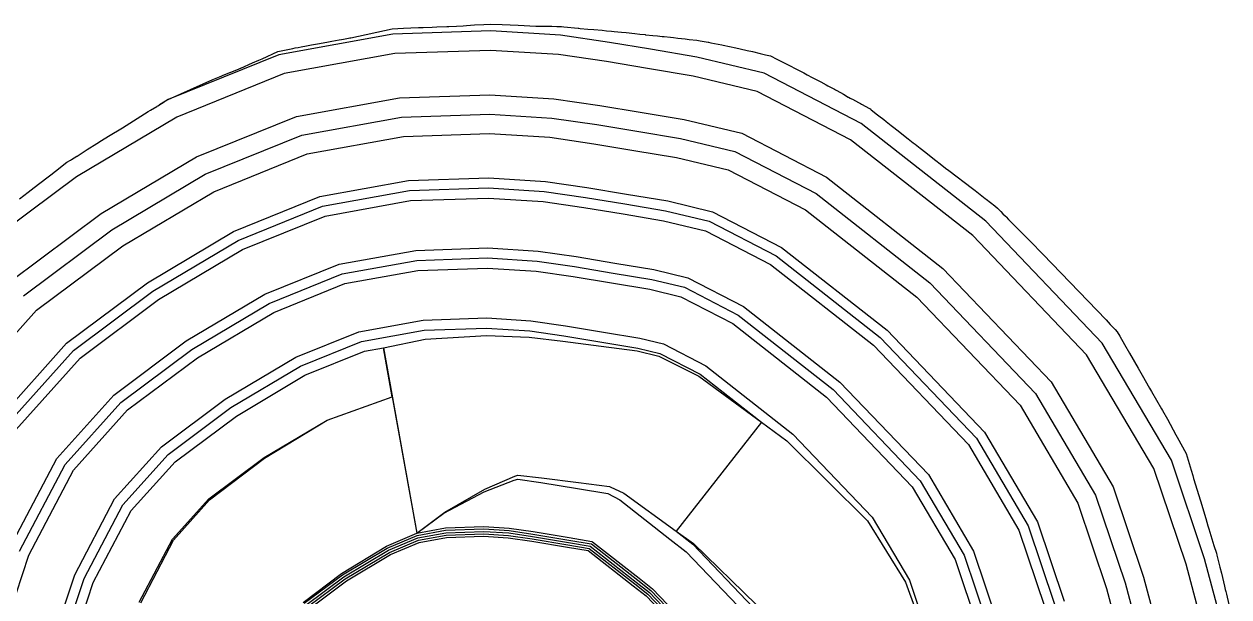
# Model space of a CAD drawing. Extents: x 310187 to 312228, y 6607198 to 6609795.
# Drawn here: x 311576.1 to 311793.8, y 6609494.6 to 6609598 of the extents above; entities that cross this region are included whole.
import ezdxf

# ---------------------------------------------------------------- set-up
doc = ezdxf.new("R2010")
doc.units = 0

msp = doc.modelspace()

# ---------------------------------------------------------------- linework, layer by layer
at = {"layer": 'CASTLEHILL', "color": 7}
msp.add_polyline3d([(311575.261, 6609566.464, 424.225), (311576.796, 6609567.642, 424.261), (311577.906, 6609568.509, 424.305), (311580.171, 6609570.245, 424.357), (311580.889, 6609570.803, 424.383), (311581.776, 6609571.483, 424.403), (311583.835, 6609573.062, 424.451), (311584.441, 6609573.434, 424.466), (311584.672, 6609573.578, 424.474), (311585.631, 6609574.169, 424.499), (311585.67, 6609574.193, 424.5), (311586.943, 6609575.011, 424.575), (311587.491, 6609575.346, 424.587), (311589.223, 6609576.459, 424.689), (311590.085, 6609576.985, 424.706), (311591.333, 6609577.752, 424.735), (311593.851, 6609579.303, 424.802), (311598.527, 6609582.245, 425), (311598.933, 6609582.486, 425), (311600.041, 6609583.145, 425), (311600.152, 6609583.211, 425), (311600.273, 6609583.282, 425), (311601.415, 6609584.009, 425.058), (311601.801, 6609584.241, 425.062), (311601.854, 6609584.275, 425.064), (311602.093, 6609584.428, 425.078), (311610.185, 6609588.023, 425.5), (311611.387, 6609588.51, 425.5), (311612.374, 6609588.909, 425.5), (311613.462, 6609589.35, 425.5), (311613.898, 6609589.527, 425.5), (311614.935, 6609589.946, 425.5), (311615.098, 6609590.019, 425.509), (311615.162, 6609590.047, 425.511), (311615.251, 6609590.085, 425.514), (311617.355, 6609591.029, 425.635), (311618.506, 6609591.517, 425.665), (311619.092, 6609591.778, 425.697), (311621.929, 6609593.046, 425.855), (311624.617, 6609593.634, 426), (311625.081, 6609593.718, 426), (311625.594, 6609593.81, 426), (311626.144, 6609593.909, 426), (311627.122, 6609594.086, 426), (311628.04, 6609594.251, 426), (311629.471, 6609594.509, 426), (311631.114, 6609594.805, 426), (311631.717, 6609594.914, 426), (311633.042, 6609595.153, 426), (311633.43, 6609595.223, 426), (311633.824, 6609595.294, 426), (311634.7, 6609595.478, 426.037), (311634.941, 6609595.523, 426.039), (311635.134, 6609595.559, 426.041), (311642.605, 6609597.165, 426.405), (311644.651, 6609597.301, 426.5), (311645.942, 6609597.345, 426.5), (311647.358, 6609597.393, 426.5), (311648.043, 6609597.416, 426.5), (311648.176, 6609597.421, 426.5), (311649.847, 6609597.477, 426.5), (311650.689, 6609597.506, 426.5), (311652.474, 6609597.567, 426.5), (311652.851, 6609597.58, 426.5), (311654.231, 6609597.627, 426.5), (311655.455, 6609597.718, 426.572), (311656.022, 6609597.75, 426.589), (311657.489, 6609597.872, 426.692), (311659.159, 6609597.957, 426.732), (311660.454, 6609598.023, 426.764), (311662.505, 6609597.937, 426.825), (311665.381, 6609597.815, 426.908), (311668.572, 6609597.68, 427), (311669.136, 6609597.669, 427.035), (311669.336, 6609597.664, 427.047), (311671.434, 6609597.628, 427.182), (311672.377, 6609597.605, 427.234), (311673.197, 6609597.59, 427.285), (311673.629, 6609597.548, 427.316), (311676.183, 6609597.289, 427.476), (311676.306, 6609597.278, 427.486), (311676.58, 6609597.248, 427.5), (311677.943, 6609597.13, 427.614), (311679.054, 6609597.034, 427.707), (311680.571, 6609596.901, 427.832), (311681.324, 6609596.836, 427.896), (311682.207, 6609596.754, 427.962), (311682.701, 6609596.699, 428), (311684.014, 6609596.567, 428.122), (311684.891, 6609596.477, 428.201), (311686.462, 6609596.316, 428.344), (311687.339, 6609596.223, 428.418), (311688.315, 6609596.118, 428.5), (311688.397, 6609596.11, 428.508), (311688.456, 6609596.104, 428.513), (311689.705, 6609595.98, 428.632), (311690.557, 6609595.895, 428.712), (311691.385, 6609595.806, 428.781), (311691.724, 6609595.768, 428.807), (311692.905, 6609595.637, 428.9), (311693.426, 6609595.58, 428.942), (311694.204, 6609595.491, 429), (311695.566, 6609595.348, 429.118), (311696.271, 6609595.266, 429.167), (311697.646, 6609595.108, 429.267), (311698.266, 6609595.027, 429.3), (311699.69, 6609594.753, 429.395), (311699.741, 6609594.743, 429.398), (311700.212, 6609594.654, 429.432), (311701.533, 6609594.386, 429.5), (311702.157, 6609594.265, 429.54), (311702.395, 6609594.216, 429.552), (311704.679, 6609593.743, 429.658), (311705.491, 6609593.562, 429.677), (311706.759, 6609593.281, 429.711), (311707.703, 6609593.058, 429.717), (311709.113, 6609592.732, 429.735), (311710.051, 6609592.496, 429.72), (311710.967, 6609592.267, 429.709), (311711.215, 6609592.147, 429.718), (311711.886, 6609591.814, 429.735), (311712.942, 6609591.294, 429.767), (311713.69, 6609590.911, 429.771), (311714.531, 6609590.477, 429.772), (311715.412, 6609590.025, 429.776), (311716.046, 6609589.699, 429.777), (311716.96, 6609589.216, 429.764), (311717.61, 6609588.871, 429.752), (311718.499, 6609588.399, 429.736), (311719.366, 6609587.945, 429.728), (311720.034, 6609587.577, 429.699), (311721.055, 6609587.027, 429.67), (311721.33, 6609586.876, 429.658), (311722.516, 6609586.242, 429.631), (311722.717, 6609586.132, 429.623), (311722.954, 6609586.001, 429.613), (311724.13, 6609585.349, 429.556), (311725.029, 6609584.851, 429.513), (311725.076, 6609584.825, 429.511), (311725.356, 6609584.672, 429.5), (311726.013, 6609584.317, 429.48), (311726.087, 6609584.279, 429.48), (311727.095, 6609583.732, 429.447), (311727.213, 6609583.668, 429.443), (311727.421, 6609583.555, 429.437), (311728.878, 6609582.772, 429.397), (311729.015, 6609582.697, 429.393), (311729.05, 6609582.67, 429.392), (311729.185, 6609582.566, 429.394), (311730.325, 6609581.649, 429.367), (311730.546, 6609581.481, 429.373), (311731.422, 6609580.783, 429.36), (311731.874, 6609580.444, 429.377), (311732.765, 6609579.731, 429.36), (311733.232, 6609579.375, 429.371), (311734.331, 6609578.507, 429.363), (311735.325, 6609577.709, 429.342), (311735.852, 6609577.32, 429.368), (311736.752, 6609576.605, 429.358), (311737.13, 6609576.326, 429.377), (311738.036, 6609575.605, 429.365), (311739.053, 6609574.805, 429.36), (311739.973, 6609574.073, 429.347), (311740.817, 6609573.406, 429.342), (311741.617, 6609572.773, 429.334), (311742.595, 6609572.007, 429.334), (311743.169, 6609571.581, 429.361), (311747.454, 6609568.347, 429.5), (311747.969, 6609567.944, 429.5), (311748.872, 6609567.236, 429.5), (311749.752, 6609566.548, 429.5), (311749.91, 6609566.423, 429.5), (311751.485, 6609565.189, 429.5), (311752.005, 6609564.782, 429.5), (311752.593, 6609564.166, 429.5), (311752.967, 6609563.775, 429.5), (311753.415, 6609563.306, 429.5), (311753.529, 6609563.185, 429.5), (311753.991, 6609562.734, 429.531), (311754.007, 6609562.718, 429.532), (311754.105, 6609562.616, 429.533), (311754.216, 6609562.503, 429.536), (311754.324, 6609562.391, 429.537), (311755.983, 6609560.747, 429.63), (311756.312, 6609560.408, 429.635), (311756.649, 6609560.058, 429.638), (311757.143, 6609559.547, 429.644), (311758.605, 6609558.087, 429.715), (311759.544, 6609557.157, 429.768), (311760.17, 6609556.492, 429.758), (311771.6, 6609544.617, 429.853), (311772.372, 6609543.791, 429.836), (311773.238, 6609542.862, 429.815), (311773.613, 6609542.466, 429.812), (311774.088, 6609541.658, 429.809), (311774.96, 6609540.143, 429.78), (311775.853, 6609538.589, 429.749), (311777.398, 6609535.899, 429.695), (311778.138, 6609534.63, 429.684), (311779.476, 6609532.293, 429.632), (311779.834, 6609531.679, 429.625), (311781.638, 6609528.519, 429.548), (311781.795, 6609528.249, 429.545), (311782.699, 6609526.656, 429.5), (311784.23, 6609523.833, 429.332), (311784.454, 6609523.422, 429.309), (311786.077, 6609520.446, 429.143), (311786.982, 6609517.448, 429), (311787.261, 6609516.515, 428.951), (311787.424, 6609515.973, 428.925), (311788.646, 6609511.896, 428.719), (311789.62, 6609508.697, 428.578), (311789.818, 6609508.042, 428.547), (311790.007, 6609507.425, 428.522), (311790.173, 6609506.884, 428.5), (311791.106, 6609503.852, 428.38), (311791.539, 6609502.444, 428.323), (311791.636, 6609502.129, 428.311), (311792.173, 6609499.909, 428.232), (311792.44, 6609498.821, 428.197), (311793.005, 6609496.479, 428.111), (311793.149, 6609495.882, 428.09), (311793.242, 6609495.507, 428.08), (311793.351, 6609495.075, 428.07), (311793.804, 6609493.195, 428)], dxfattribs=at)
at = {"layer": 'CASTLEHILL', "color": 23}
for points in [[(311793.394, 6609486.607, 425), (311789.416, 6609501.458, 425), (311783.426, 6609519.232, 425), (311770.909, 6609540.419, 425), (311749.883, 6609562.441, 425), (311727.346, 6609580.097, 425), (311709.809, 6609589.155, 425), (311697.667, 6609592.075, 425), (311689.287, 6609593.471, 425), (311681.887, 6609594.705, 425), (311673.031, 6609595.997, 425), (311660.436, 6609596.787, 425), (311642.71, 6609596.184, 425), (311622.096, 6609592.468, 425), (311602.117, 6609584.379, 425), (311600.564, 6609583.456, 425)], [(311575.956, 6609548.94, 415), (311591.964, 6609560.889, 415), (311608.804, 6609570.901, 415), (311626.287, 6609577.98, 415), (311644.303, 6609581.228, 415), (311660.221, 6609581.769, 415), (311671.476, 6609581.063, 415), (311679.57, 6609579.882, 415), (311686.821, 6609578.673, 415), (311694.676, 6609577.364, 415), (311704.537, 6609574.993, 415), (311719.206, 6609567.417, 415), (311739.779, 6609551.299, 415), (311758.869, 6609531.305, 415), (311769.711, 6609512.953, 415), (311775.047, 6609497.117, 415), (311778.696, 6609483.495, 415)], [(311573.055, 6609525.766, 405), (311584.985, 6609539.057, 405), (311599.372, 6609549.796, 405), (311614.742, 6609558.934, 405), (311630.007, 6609565.115, 405), (311645.719, 6609567.947, 405), (311660.03, 6609568.434, 405), (311670.095, 6609567.802, 405), (311677.514, 6609566.72, 405), (311684.631, 6609565.534, 405), (311692.021, 6609564.302, 405), (311699.856, 6609562.418, 405), (311711.979, 6609556.157, 405), (311730.808, 6609541.406, 405), (311748.178, 6609523.213, 405), (311757.532, 6609507.378, 405), (311762.289, 6609493.262, 405)], [(311575.239, 6609502.826, 395), (311583.505, 6609518.485, 395), (311593.552, 6609529.679, 395), (311606.401, 6609539.27, 395), (311620.375, 6609547.578, 395), (311633.538, 6609552.908, 395), (311647.062, 6609555.346, 395), (311659.848, 6609555.78, 395), (311668.785, 6609555.22, 395), (311675.562, 6609554.231, 395), (311682.553, 6609553.066, 395), (311689.502, 6609551.908, 395), (311695.415, 6609550.486, 395), (311705.121, 6609545.473, 395), (311722.295, 6609532.018, 395), (311738.033, 6609515.534, 395), (311745.977, 6609502.088, 395), (311750.184, 6609489.605, 395)], [(311581.651, 6609481.955, 385), (311586.909, 6609497.858, 385), (311593.954, 6609511.204, 385), (311602.119, 6609520.302, 385), (311613.431, 6609528.744, 385), (311626.009, 6609536.223, 385), (311637.069, 6609540.701, 385), (311648.405, 6609542.744, 385), (311659.667, 6609543.127, 385), (311667.475, 6609542.637, 385), (311673.61, 6609541.742, 385), (311680.475, 6609540.598, 385), (311686.982, 6609539.514, 385), (311690.973, 6609538.554, 385), (311698.263, 6609534.789, 385), (311709.323, 6609526.124, 385), (311693.906, 6609506.444, 385), (311696.946, 6609504.062, 385), (311707.825, 6609492.668, 385)], [(311626.695, 6609493.401, 375), (311633.594, 6609498.551, 375), (311641.709, 6609503.375, 375), (311647.121, 6609505.671, 375), (311652.257, 6609506.597, 375), (311659.147, 6609506.831, 375), (311663.716, 6609506.545, 375), (311668.012, 6609505.918, 375), (311674.514, 6609504.834, 375), (311678.553, 6609504.161, 375), (311678.59, 6609504.142, 375), (311686.963, 6609497.582, 375), (311689.364, 6609495.701, 375), (311698.79, 6609485.829, 375)], [(311626.991, 6609493.077, 370), (311633.837, 6609498.187, 370), (311641.907, 6609502.984, 370), (311647.246, 6609505.249, 370), (311652.303, 6609506.161, 370), (311659.14, 6609506.393, 370), (311663.671, 6609506.109, 370), (311667.945, 6609505.486, 370), (311674.442, 6609504.403, 370), (311678.388, 6609503.745, 370), (311686.693, 6609497.238, 370), (311689.07, 6609495.376, 370), (311698.439, 6609485.563, 370)], [(311627.288, 6609492.752, 365), (311634.081, 6609497.822, 365), (311642.105, 6609502.593, 365), (311647.372, 6609504.828, 365), (311652.35, 6609505.725, 365), (311659.134, 6609505.955, 365), (311663.626, 6609505.674, 365), (311667.877, 6609505.053, 365), (311674.37, 6609503.971, 365), (311678.206, 6609503.332, 365), (311686.423, 6609496.894, 365), (311688.775, 6609495.051, 365), (311698.088, 6609485.298, 365)]]:
    msp.add_polyline3d(points, dxfattribs=at)
at = {"layer": 'CASTLEHILL', "color": 4}
for points in [[(311789.964, 6609485.881, 420), (311786.062, 6609500.445, 420), (311780.225, 6609517.766, 420), (311768.099, 6609538.292, 420), (311747.525, 6609559.841, 420), (311725.447, 6609577.138, 420), (311708.579, 6609585.85, 420), (311696.969, 6609588.642, 420), (311688.711, 6609590.018, 420), (311681.346, 6609591.245, 420), (311672.669, 6609592.511, 420), (311660.386, 6609593.282, 420), (311643.082, 6609592.694, 420), (311623.074, 6609589.087, 420), (311603.678, 6609581.233, 420), (311585.568, 6609570.466, 420), (311568.161, 6609557.473, 420)], [(311564.937, 6609531.423, 410), (311578.329, 6609546.343, 410), (311593.911, 6609557.973, 410), (311610.365, 6609567.756, 410), (311627.265, 6609574.598, 410), (311644.675, 6609577.737, 410), (311660.171, 6609578.264, 410), (311671.113, 6609577.577, 410), (311679.03, 6609576.422, 410), (311686.245, 6609575.22, 410), (311693.978, 6609573.931, 410), (311703.307, 6609571.688, 410), (311717.307, 6609564.457, 410), (311737.421, 6609548.699, 410), (311756.059, 6609529.178, 410), (311766.51, 6609511.488, 410), (311771.694, 6609496.104, 410), (311775.266, 6609482.769, 410)], [(311574.56, 6609524.718, 400), (311586.218, 6609537.707, 400), (311600.384, 6609548.28, 400), (311615.553, 6609557.299, 400), (311630.516, 6609563.357, 400), (311645.912, 6609566.133, 400), (311660.004, 6609566.612, 400), (311669.907, 6609565.991, 400), (311677.233, 6609564.922, 400), (311684.331, 6609563.739, 400), (311691.658, 6609562.517, 400), (311699.217, 6609560.7, 400), (311710.991, 6609554.619, 400), (311729.582, 6609540.054, 400), (311746.717, 6609522.107, 400), (311755.869, 6609506.616, 400), (311760.546, 6609492.736, 400)], [(311571.149, 6609484.659, 390), (311576.919, 6609502.111, 390), (311585.009, 6609517.437, 390), (311594.786, 6609528.329, 390), (311607.413, 6609537.754, 390), (311621.187, 6609545.943, 390), (311634.046, 6609551.15, 390), (311647.255, 6609553.532, 390), (311659.822, 6609553.959, 390), (311668.596, 6609553.408, 390), (311675.281, 6609552.433, 390), (311682.254, 6609551.271, 390), (311689.139, 6609550.123, 390), (311694.775, 6609548.768, 390), (311704.133, 6609543.935, 390), (311721.07, 6609530.666, 390), (311736.573, 6609514.428, 390), (311744.313, 6609501.326, 390), (311748.441, 6609489.078, 390)], [(311583.417, 6609481.5, 380), (311588.589, 6609497.142, 380), (311595.458, 6609510.156, 380), (311603.353, 6609518.951, 380), (311614.443, 6609527.229, 380), (311626.821, 6609534.588, 380), (311637.577, 6609538.943, 380), (311641.011, 6609539.562, 380), (311647.043, 6609506.102, 380), (311651.928, 6609509.681, 380), (311659.243, 6609513.546, 380), (311664.665, 6609515.651, 380), (311665.331, 6609515.846, 380), (311669.469, 6609515.243, 380), (311676.066, 6609514.143, 380), (311681.567, 6609513.226, 380), (311683.711, 6609512.119, 380), (311692.783, 6609505.012, 380), (311695.72, 6609502.711, 380), (311706.364, 6609491.562, 380)], [(311627.584, 6609492.428, 360), (311634.324, 6609497.458, 360), (311642.303, 6609502.202, 360), (311647.498, 6609504.406, 360), (311652.396, 6609505.289, 360), (311659.128, 6609505.518, 360), (311663.58, 6609505.238, 360), (311667.81, 6609504.621, 360), (311674.298, 6609503.54, 360), (311678.024, 6609502.919, 360), (311686.154, 6609496.549, 360), (311688.48, 6609494.727, 360), (311697.737, 6609485.032, 360)]]:
    msp.add_polyline3d(points, dxfattribs=at)
at = {"layer": 'CASTLEHILL', "color": 3}
for points in [[(311573.583, 6609551.538, 420), (311590.017, 6609563.804, 420), (311607.243, 6609574.046, 420), (311625.309, 6609581.361, 420), (311643.931, 6609584.718, 420), (311660.271, 6609585.273, 420), (311671.839, 6609584.548, 420), (311680.111, 6609583.341, 420), (311687.396, 6609582.127, 420), (311695.374, 6609580.797, 420), (311705.768, 6609578.298, 420), (311721.106, 6609570.376, 420), (311742.137, 6609553.899, 420), (311761.679, 6609533.432, 420), (311772.911, 6609514.418, 420), (311778.4, 6609498.13, 420), (311782.126, 6609484.221, 420)], [(311571.551, 6609526.814, 410), (311583.751, 6609540.407, 410), (311598.36, 6609551.311, 410), (311613.93, 6609560.568, 410), (311629.499, 6609566.872, 410), (311645.525, 6609569.762, 410), (311660.056, 6609570.255, 410), (311670.284, 6609569.614, 410), (311677.795, 6609568.518, 410), (311684.93, 6609567.329, 410), (311692.384, 6609566.086, 410), (311700.496, 6609564.136, 410), (311712.966, 6609557.695, 410), (311732.034, 6609542.757, 410), (311749.638, 6609524.318, 410), (311759.196, 6609508.139, 410), (311764.032, 6609493.789, 410)], [(311573.559, 6609503.541, 400), (311582, 6609519.533, 400), (311592.319, 6609531.029, 400), (311605.389, 6609540.785, 400), (311619.564, 6609549.213, 400), (311633.03, 6609554.665, 400), (311646.868, 6609557.16, 400), (311659.875, 6609557.602, 400), (311668.974, 6609557.031, 400), (311675.843, 6609556.029, 400), (311682.852, 6609554.861, 400), (311689.864, 6609553.692, 400), (311696.054, 6609552.204, 400), (311706.108, 6609547.011, 400), (311723.521, 6609533.369, 400), (311739.494, 6609516.64, 400), (311747.641, 6609502.849, 400), (311751.927, 6609490.132, 400)], [(311579.884, 6609482.409, 390), (311585.228, 6609498.573, 390), (311592.449, 6609512.252, 390), (311600.886, 6609521.652, 390), (311612.418, 6609530.26, 390), (311625.198, 6609537.858, 390), (311636.56, 6609542.458, 390), (311648.211, 6609544.559, 390), (311659.693, 6609544.949, 390), (311667.663, 6609544.449, 390), (311673.891, 6609543.54, 390), (311680.774, 6609542.393, 390), (311687.345, 6609541.298, 390), (311691.613, 6609540.272, 390), (311699.25, 6609536.327, 390), (311715.008, 6609523.982, 390), (311729.35, 6609508.961, 390), (311736.085, 6609497.559, 390), (311739.821, 6609486.474, 390)], [(311596.898, 6609493.604, 380), (311602.898, 6609504.971, 380), (311609.453, 6609512.274, 380), (311619.448, 6609519.734, 380), (311630.832, 6609526.503, 380), (311642.607, 6609530.705, 380), (311647.043, 6609506.102, 380), (311652.21, 6609507.033, 380), (311659.153, 6609507.269, 380), (311663.762, 6609506.98, 380), (311668.08, 6609506.35, 380), (311674.586, 6609505.266, 380), (311678.693, 6609504.581, 380), (311678.828, 6609504.512, 380), (311687.233, 6609497.927, 380), (311689.659, 6609496.026, 380), (311699.141, 6609486.095, 380)]]:
    msp.add_polyline3d(points, dxfattribs=at)
at = {"layer": 'CASTLEHILL', "color": 2}
for points in [[(311597.189, 6609493.481, 376.405), (311603.103, 6609504.828, 377.168), (311609.596, 6609512.117, 377.587), (311619.523, 6609519.621, 378.452), (311630.855, 6609526.455, 379.401), (311642.607, 6609530.705, 380), (311641.011, 6609539.562, 380), (311648.58, 6609541.1, 380.469), (311659.648, 6609541.77, 381.276), (311667.355, 6609541.487, 381.824), (311673.459, 6609540.775, 382.31), (311680.354, 6609539.873, 382.98), (311686.877, 6609538.996, 383.55), (311690.789, 6609538.06, 383.561), (311698.032, 6609534.43, 383.834), (311709.323, 6609526.124, 385), (311713.892, 6609522.751, 385.447), (311728.483, 6609508.305, 387.033), (311735.349, 6609497.222, 387.788), (311739.336, 6609486.328, 388.607)], [(311626.541, 6609493.569, 377.587), (311633.426, 6609498.802, 378.452), (311641.544, 6609503.725, 379.401), (311647.043, 6609506.102, 380), (311652.115, 6609509.885, 380.469), (311659.348, 6609514.036, 381.276), (311664.747, 6609516.36, 381.824), (311665.295, 6609516.542, 381.877), (311669.599, 6609516.073, 382.31), (311676.244, 6609515.213, 382.98), (311681.894, 6609514.482, 383.55), (311682.004, 6609514.459, 383.561), (311684.468, 6609513.298, 383.834), (311693.906, 6609506.444, 385), (311697.055, 6609504.183, 385.447), (311708.419, 6609493.117, 387.033)]]:
    msp.add_polyline3d(points, dxfattribs=at)

doc.saveas('drawing.dxf')
